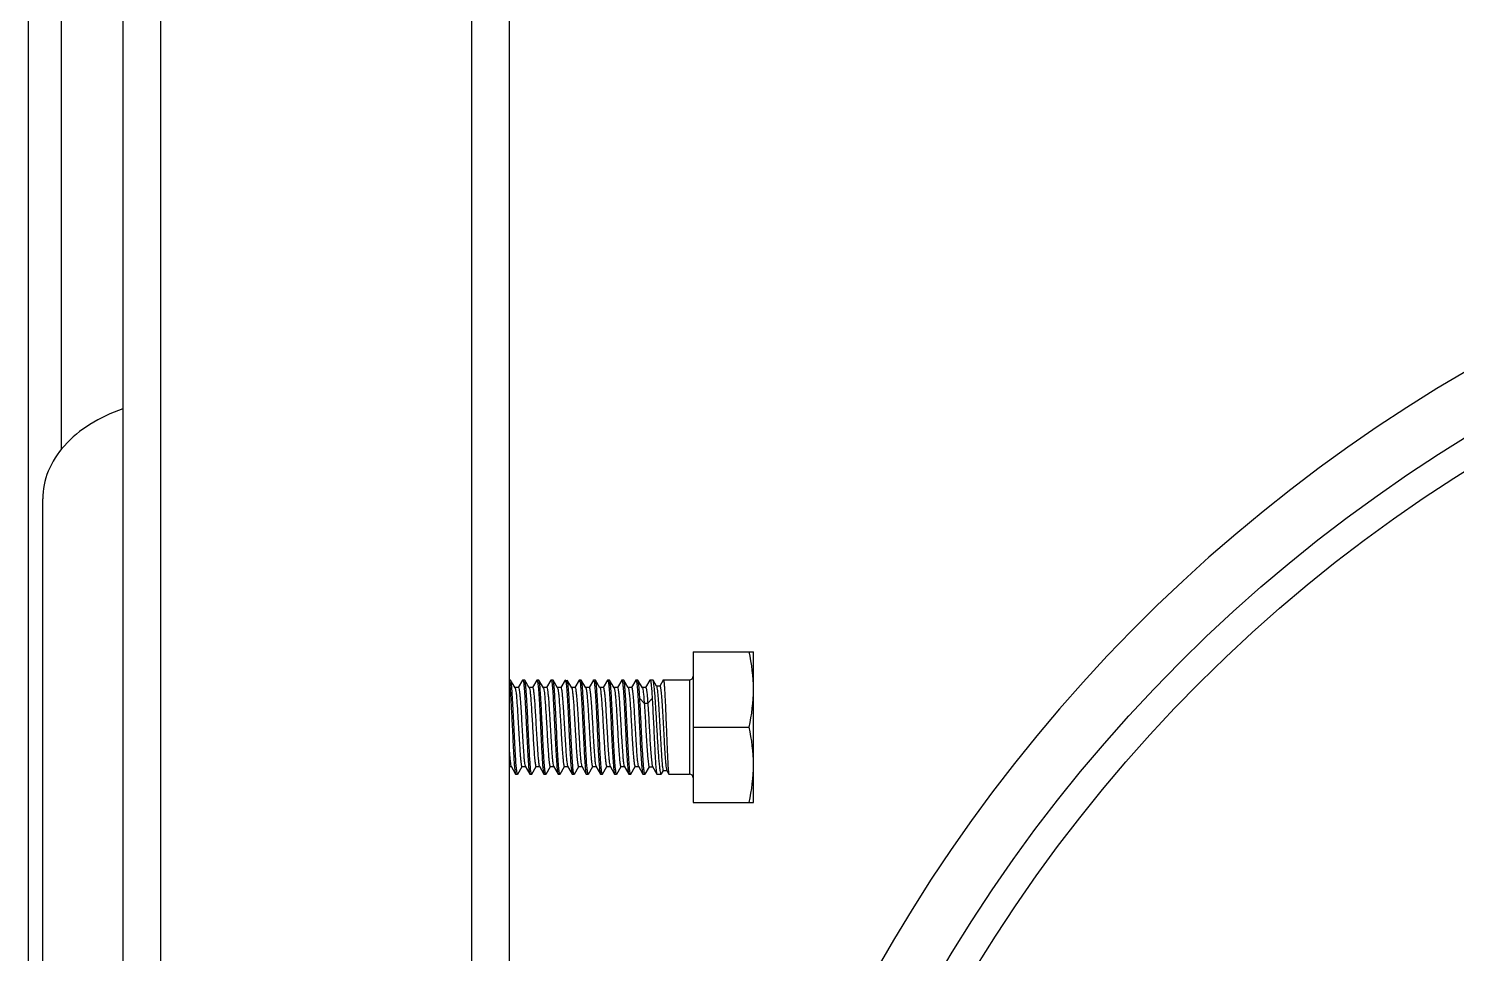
# Model space of a CAD drawing. Extents: x 1031190 to 1725648, y 733081 to 1571294.
# Drawn here: x 1132895 to 1134243, y 1235768 to 1236641 of the extents above; entities that cross this region are included whole.
import ezdxf

# ---------------------------------------------------------------- set-up
doc = ezdxf.new("R2010")
doc.units = 0
doc.header["$LTSCALE"] = 1000
doc.header["$MEASUREMENT"] = 0

msp = doc.modelspace()

# ---------------------------------------------------------------- linework, layer by layer
at = {"linetype": 'Continuous'}
for p, q in [((1132895.5, 1235660.5), (1132895.5, 1238674.2)), ((1132926.6, 1236243.7), (1132926.6, 1238542.7)), ((1132984.4, 1238358.6), (1132984.4, 1235399)), ((1133020, 1238358.6), (1133020, 1235399)), ((1133313.6, 1238358.6), (1133313.6, 1235399)), ((1133349.2, 1238358.6), (1133349.2, 1235399)), ((1132908.8, 1235123.1), (1132908.8, 1236197.1)), ((1133522.7, 1236052.9), (1133522.7, 1235910.6)), ((1133522.7, 1236052.9), (1133579.7, 1236052.9)), ((1133579.7, 1235910.6), (1133579.7, 1236052.9)), ((1133349.2, 1236026.2), (1133350.3, 1236026.2)), ((1133350.5, 1236026.1), (1133350.3, 1236026.2)), ((1133354.7, 1236018.9), (1133350.5, 1236026.1)), ((1133361.8, 1236026.1), (1133357.7, 1236019)), ((1133361.8, 1236026.1), (1133362, 1236026.2)), ((1133362, 1236026.2), (1133363.7, 1236026.2)), ((1133363.9, 1236026.1), (1133363.7, 1236026.2)), ((1133368.1, 1236018.9), (1133363.9, 1236026.1)), ((1133375.2, 1236026.1), (1133371.1, 1236019)), ((1133375.2, 1236026.1), (1133375.4, 1236026.2)), ((1133375.4, 1236026.2), (1133377, 1236026.2)), ((1133377.2, 1236026.1), (1133377, 1236026.2)), ((1133381.4, 1236018.9), (1133377.2, 1236026.1)), ((1133388.5, 1236026.1), (1133384.4, 1236019)), ((1133388.5, 1236026.1), (1133388.7, 1236026.2)), ((1133388.7, 1236026.2), (1133390.4, 1236026.2)), ((1133390.6, 1236026.1), (1133390.4, 1236026.2)), ((1133394.7, 1236018.9), (1133390.6, 1236026.1)), ((1133401.9, 1236026.1), (1133397.8, 1236019)), ((1133408.1, 1236018.9), (1133403.9, 1236026.1)), ((1133415.2, 1236026.1), (1133411.1, 1236019)), ((1133415.2, 1236026.1), (1133415.4, 1236026.2)), ((1133415.4, 1236026.2), (1133417.1, 1236026.2)), ((1133421.4, 1236018.9), (1133417.2, 1236026.1)), ((1133428.6, 1236026.1), (1133424.5, 1236019)), ((1133428.6, 1236026.1), (1133428.7, 1236026.2)), ((1133428.7, 1236026.2), (1133430.4, 1236026.2)), ((1133430.6, 1236026.1), (1133430.4, 1236026.2)), ((1133434.8, 1236018.9), (1133430.6, 1236026.1)), ((1133441.9, 1236026.1), (1133437.8, 1236019)), ((1133441.9, 1236026.1), (1133442.1, 1236026.2)), ((1133442.1, 1236026.2), (1133443.8, 1236026.2)), ((1133443.9, 1236026.1), (1133443.8, 1236026.2)), ((1133448.1, 1236018.9), (1133443.9, 1236026.1)), ((1133455.3, 1236026.1), (1133451.2, 1236019)), ((1133455.3, 1236026.1), (1133455.4, 1236026.2)), ((1133455.4, 1236026.2), (1133457.1, 1236026.2)), ((1133457.3, 1236026.1), (1133457.1, 1236026.2)), ((1133461.5, 1236018.9), (1133457.3, 1236026.1)), ((1133468.6, 1236026.1), (1133464.5, 1236019)), ((1133468.6, 1236026.1), (1133468.8, 1236026.2)), ((1133468.8, 1236026.2), (1133470.5, 1236026.2)), ((1133474.8, 1236018.9), (1133470.6, 1236026.1)), ((1133482, 1236026.1), (1133477.8, 1236019)), ((1133482, 1236026.1), (1133482.1, 1236026.2)), ((1133482.1, 1236026.2), (1133484.7, 1236026.2)), ((1133484.9, 1236026), (1133484.7, 1236026.2)), ((1133488.2, 1236020.4), (1133484.9, 1236026)), ((1133494.5, 1236026.1), (1133491.2, 1236020.5)), ((1133494.5, 1236026.1), (1133494.6, 1236026.2)), ((1133494.6, 1236026.2), (1133519.2, 1236026.2)), ((1133519.2, 1236026.2), (1133519.2, 1235937.3)), ((1133357.8, 1236019), (1133354.6, 1236019)), ((1133354.7, 1236018.9), (1133354.8, 1236018.6)), ((1133371.2, 1236019), (1133367.9, 1236019)), ((1133384.5, 1236019), (1133381.3, 1236019)), ((1133381.4, 1236018.9), (1133381.5, 1236018.6)), ((1133397.9, 1236019), (1133394.6, 1236019)), ((1133394.7, 1236018.9), (1133394.8, 1236018.6)), ((1133411.2, 1236019), (1133408, 1236019)), ((1133408.1, 1236018.9), (1133408.2, 1236018.7)), ((1133424.6, 1236019), (1133421.3, 1236019)), ((1133437.9, 1236019), (1133434.7, 1236019)), ((1133434.8, 1236018.9), (1133434.9, 1236018.7)), ((1133451.3, 1236019), (1133448, 1236019)), ((1133448.1, 1236018.9), (1133448.2, 1236018.7)), ((1133464.6, 1236019), (1133461.4, 1236019)), ((1133461.5, 1236018.9), (1133461.6, 1236018.7)), ((1133472.4, 1236008.7), (1133476.6, 1236004.3)), ((1133478, 1236019), (1133474.7, 1236019)), ((1133479.9, 1236004.3), (1133484.1, 1236008.7)), ((1133491.3, 1236020.5), (1133488.1, 1236020.5)), ((1133476.6, 1236004.3), (1133479.9, 1236004.3)), ((1133420.4, 1235981.8), (1133420.3, 1235984.2)), ((1133432, 1235984.2), (1133432.1, 1235981.8)), ((1133522.7, 1235981.8), (1133575.7, 1235981.8)), ((1133349.2, 1235944.5), (1133351.1, 1235944.5)), ((1133351, 1235944.7), (1133355.2, 1235937.4)), ((1133357.2, 1235937.4), (1133361.3, 1235944.5)), ((1133361.2, 1235944.5), (1133364.4, 1235944.5)), ((1133364.3, 1235944.7), (1133368.5, 1235937.4)), ((1133370.5, 1235937.4), (1133374.6, 1235944.5)), ((1133374.5, 1235944.5), (1133377.8, 1235944.5)), ((1133377.6, 1235944.7), (1133381.9, 1235937.4)), ((1133383.9, 1235937.4), (1133388, 1235944.5)), ((1133387.9, 1235944.5), (1133391.1, 1235944.5)), ((1133391, 1235944.7), (1133395.2, 1235937.4)), ((1133397.2, 1235937.4), (1133401.3, 1235944.5)), ((1133401.2, 1235944.5), (1133404.4, 1235944.5)), ((1133404.3, 1235944.7), (1133408.5, 1235937.4)), ((1133410.6, 1235937.4), (1133414.7, 1235944.5)), ((1133414.6, 1235944.5), (1133417.8, 1235944.5)), ((1133417.7, 1235944.7), (1133421.9, 1235937.4)), ((1133423.9, 1235937.4), (1133428, 1235944.5)), ((1133427.9, 1235944.5), (1133431.1, 1235944.5)), ((1133431, 1235944.7), (1133435.2, 1235937.4)), ((1133437.3, 1235937.4), (1133441.4, 1235944.5)), ((1133441.2, 1235944.5), (1133444.5, 1235944.5)), ((1133444.4, 1235944.7), (1133448.6, 1235937.4)), ((1133450.6, 1235937.4), (1133454.7, 1235944.5)), ((1133454.6, 1235944.5), (1133457.8, 1235944.5)), ((1133457.7, 1235944.7), (1133461.9, 1235937.4)), ((1133464, 1235937.4), (1133468, 1235944.5)), ((1133467.9, 1235944.5), (1133471.2, 1235944.5)), ((1133471.1, 1235944.7), (1133475.3, 1235937.4)), ((1133477.5, 1235937.4), (1133481.4, 1235944.2)), ((1133481.3, 1235944.2), (1133484.5, 1235944.2)), ((1133484.4, 1235944.4), (1133488.5, 1235937.4)), ((1133355.2, 1235937.4), (1133355.3, 1235937.3)), ((1133355.3, 1235937.3), (1133357, 1235937.3)), ((1133357.2, 1235937.4), (1133357, 1235937.3)), ((1133368.5, 1235937.4), (1133368.7, 1235937.3)), ((1133368.7, 1235937.3), (1133370.4, 1235937.3)), ((1133370.5, 1235937.4), (1133370.4, 1235937.3)), ((1133381.9, 1235937.4), (1133382, 1235937.3)), ((1133382, 1235937.3), (1133383.7, 1235937.3)), ((1133383.9, 1235937.4), (1133383.7, 1235937.3)), ((1133395.2, 1235937.4), (1133395.4, 1235937.3)), ((1133395.4, 1235937.3), (1133397, 1235937.3)), ((1133397.2, 1235937.4), (1133397, 1235937.3)), ((1133408.5, 1235937.4), (1133408.7, 1235937.3)), ((1133408.7, 1235937.3), (1133410.4, 1235937.3)), ((1133410.6, 1235937.4), (1133410.4, 1235937.3)), ((1133421.9, 1235937.4), (1133422.1, 1235937.3)), ((1133422.1, 1235937.3), (1133423.7, 1235937.3)), ((1133423.9, 1235937.4), (1133423.7, 1235937.3)), ((1133435.2, 1235937.4), (1133435.4, 1235937.3)), ((1133435.4, 1235937.3), (1133437.1, 1235937.3)), ((1133437.3, 1235937.4), (1133437.1, 1235937.3)), ((1133448.6, 1235937.4), (1133448.8, 1235937.3)), ((1133448.8, 1235937.3), (1133450.4, 1235937.3)), ((1133450.6, 1235937.4), (1133450.4, 1235937.3)), ((1133461.9, 1235937.4), (1133462.1, 1235937.3)), ((1133462.1, 1235937.3), (1133463.8, 1235937.3)), ((1133464, 1235937.4), (1133463.8, 1235937.3)), ((1133475.3, 1235937.4), (1133475.5, 1235937.3)), ((1133475.5, 1235937.3), (1133477.3, 1235937.3)), ((1133477.5, 1235937.4), (1133477.3, 1235937.3)), ((1133488.5, 1235937.4), (1133488.7, 1235937.3)), ((1133488.7, 1235937.3), (1133492.7, 1235937.3)), ((1133493, 1235937.5), (1133492.7, 1235937.3)), ((1133493, 1235937.5), (1133494.8, 1235940.6)), ((1133494.7, 1235940.6), (1133497.9, 1235940.6)), ((1133497.8, 1235940.8), (1133499.8, 1235937.4)), ((1133499.8, 1235937.4), (1133499.9, 1235937.3)), ((1133499.9, 1235937.3), (1133519.2, 1235937.3)), ((1133522.7, 1235910.6), (1133579.7, 1235910.6))]:
    msp.add_line(p, q, dxfattribs=at)
for radius in [1451.6, 1424.9]:
    msp.add_circle((1135008.6, 1235016.4), radius, dxfattribs=at)
for centre, radius, start, end in [((1135008.6, 1235016.4), 1505, 6.8242, 173.1758), ((1133519.2, 1236029.8), 3.56, 270, 0), ((1133519.2, 1235933.7), 3.56, 0, 90)]:
    msp.add_arc(centre, radius, start, end, dxfattribs=at)
for points, knots in [([(1132984.3, 1236282.1), (1132973.5, 1236278.4), (1132953.4, 1236269.2), (1132928.8, 1236249.1), (1132912.6, 1236224.5), (1132908.8, 1236206), (1132908.8, 1236197.1)], [0, 0, 0, 0, 0.283922, 0.54373, 0.779554, 1, 1, 1, 1]), ([(1133349.2, 1236024.7), (1133349.6, 1236022.7), (1133350, 1236017.4), (1133350.7, 1236007.9), (1133351.3, 1235995.5), (1133351.8, 1235986.5), (1133352, 1235981.8)], [0, 0, 0, 0, 0.140058, 0.370691, 0.667791, 1, 1, 1, 1]), ([(1133353.7, 1235981.8), (1133353.4, 1235987.1), (1133353, 1235995), (1133352.5, 1236005), (1133352.1, 1236011.5), (1133351.7, 1236017), (1133351.4, 1236021.3), (1133351, 1236024.1), (1133350.8, 1236025.7), (1133350.5, 1236026.1)], [0, 0, 0, 0, 0.363957, 0.530228, 0.678248, 0.80294, 0.900058, 0.966367, 1, 1, 1, 1]), ([(1133362, 1236026.2), (1133362.1, 1236026.2), (1133362.3, 1236025.9), (1133362.5, 1236025.3), (1133362.7, 1236024.2), (1133363, 1236022), (1133363.3, 1236018.3), (1133363.7, 1236012.8), (1133364.1, 1236006.2), (1133364.5, 1235998.6), (1133364.9, 1235990.3), (1133365.2, 1235984.6), (1133365.3, 1235981.8)], [0, 0, 0, 0, 0.006677, 0.021736, 0.045902, 0.079117, 0.171507, 0.295565, 0.446598, 0.618848, 0.805696, 1, 1, 1, 1]), ([(1133367, 1235981.8), (1133366.8, 1235987.1), (1133366.4, 1235995), (1133365.9, 1236005), (1133365.5, 1236011.5), (1133365.1, 1236017), (1133364.7, 1236021.3), (1133364.3, 1236024.1), (1133364.1, 1236025.7), (1133363.9, 1236026.1)], [0, 0, 0, 0, 0.363958, 0.530225, 0.678245, 0.80294, 0.90006, 0.966367, 1, 1, 1, 1]), ([(1133375.4, 1236026.2), (1133375.5, 1236026.2), (1133375.7, 1236025.9), (1133375.8, 1236025.3), (1133376, 1236024.2), (1133376.3, 1236022), (1133376.7, 1236018.3), (1133377.1, 1236012.8), (1133377.5, 1236006.2), (1133377.9, 1235998.6), (1133378.3, 1235990.3), (1133378.6, 1235984.6), (1133378.7, 1235981.8)], [0, 0, 0, 0, 0.006686, 0.021758, 0.045933, 0.079154, 0.171555, 0.295617, 0.446646, 0.618881, 0.805711, 1, 1, 1, 1]), ([(1133380.4, 1235981.8), (1133380.1, 1235987.1), (1133379.7, 1235995), (1133379.2, 1236005), (1133378.8, 1236011.5), (1133378.4, 1236017), (1133378.1, 1236021.3), (1133377.7, 1236024.1), (1133377.5, 1236025.7), (1133377.2, 1236026.1)], [0, 0, 0, 0, 0.363963, 0.530225, 0.678242, 0.802937, 0.90006, 0.966368, 1, 1, 1, 1]), ([(1133388.7, 1236026.2), (1133388.8, 1236026.2), (1133389, 1236025.9), (1133389.2, 1236025.3), (1133389.4, 1236024.2), (1133389.7, 1236022), (1133390, 1236018.3), (1133390.4, 1236012.8), (1133390.8, 1236006.2), (1133391.2, 1235998.6), (1133391.6, 1235990.3), (1133391.9, 1235984.6), (1133392, 1235981.8)], [0, 0, 0, 0, 0.006697, 0.021779, 0.045964, 0.079195, 0.171609, 0.295674, 0.446694, 0.618911, 0.805729, 1, 1, 1, 1]), ([(1133393.7, 1235981.8), (1133393.5, 1235987.1), (1133393.1, 1235995), (1133392.5, 1236005), (1133392.2, 1236011.5), (1133391.8, 1236017), (1133391.4, 1236021.3), (1133391, 1236024.1), (1133390.8, 1236025.7), (1133390.6, 1236026.1)], [0, 0, 0, 0, 0.363962, 0.530226, 0.678239, 0.802933, 0.900057, 0.966368, 1, 1, 1, 1]), ([(1133402.1, 1236026.2), (1133402.2, 1236026.2), (1133402.3, 1236025.9), (1133402.5, 1236025.3), (1133402.7, 1236024.2), (1133403, 1236022), (1133403.4, 1236018.3), (1133403.8, 1236012.8), (1133404.2, 1236006.2), (1133404.6, 1235998.6), (1133405, 1235990.3), (1133405.2, 1235984.6), (1133405.4, 1235981.8)], [0, 0, 0, 0, 0.006676, 0.021733, 0.045899, 0.079113, 0.171508, 0.295569, 0.446596, 0.61884, 0.805693, 1, 1, 1, 1]), ([(1133407.1, 1235981.8), (1133406.8, 1235987.1), (1133406.4, 1235995), (1133405.9, 1236005), (1133405.5, 1236011.5), (1133405.1, 1236017), (1133404.8, 1236021.3), (1133404.4, 1236024.1), (1133404.1, 1236025.7), (1133403.9, 1236026.1)], [0, 0, 0, 0, 0.363961, 0.530225, 0.678245, 0.802939, 0.90006, 0.966367, 1, 1, 1, 1]), ([(1133415.4, 1236026.2), (1133415.5, 1236026.2), (1133415.7, 1236025.9), (1133415.8, 1236025.3), (1133416.1, 1236024.2), (1133416.4, 1236022), (1133416.7, 1236018.3), (1133417.1, 1236012.8), (1133417.5, 1236006.2), (1133417.9, 1235998.6), (1133418.3, 1235990.3), (1133418.6, 1235984.6), (1133418.7, 1235981.8)], [0, 0, 0, 0, 0.006689, 0.021763, 0.04594, 0.079164, 0.171568, 0.295631, 0.446657, 0.618886, 0.805714, 1, 1, 1, 1]), ([(1133417.2, 1236026.1), (1133417.2, 1236026.1), (1133417.2, 1236026.2), (1133417.1, 1236026.2), (1133417.1, 1236026.2)], [0, 0, 0, 0, 0.600612, 1, 1, 1, 1]), ([(1133420.3, 1235984.2), (1133420, 1235989.3), (1133419.7, 1235996.8), (1133419.2, 1236006.3), (1133418.8, 1236012.4), (1133418.4, 1236017.6), (1133418.1, 1236021.6), (1133417.7, 1236024.3), (1133417.5, 1236025.7), (1133417.2, 1236026.1)], [0, 0, 0, 0, 0.367266, 0.533405, 0.680662, 0.804347, 0.900563, 0.966339, 1, 1, 1, 1]), ([(1133428.7, 1236026.2), (1133428.8, 1236026.2), (1133429, 1236025.9), (1133429.2, 1236025.3), (1133429.4, 1236024.3), (1133429.7, 1236022.3), (1133430, 1236018.8), (1133430.4, 1236013.7), (1133430.8, 1236007.4), (1133431.2, 1236000.2), (1133431.6, 1235992.4), (1133431.8, 1235987), (1133432, 1235984.2)], [0, 0, 0, 0, 0.006689, 0.021571, 0.045424, 0.078208, 0.169526, 0.292465, 0.442701, 0.6149, 0.802905, 1, 1, 1, 1]), ([(1133433.8, 1235981.8), (1133433.5, 1235987.1), (1133433.1, 1235995), (1133432.6, 1236005), (1133432.2, 1236011.5), (1133431.8, 1236017), (1133431.5, 1236021.3), (1133431.1, 1236024.1), (1133430.8, 1236025.7), (1133430.6, 1236026.1)], [0, 0, 0, 0, 0.363957, 0.530226, 0.678247, 0.80294, 0.900059, 0.966367, 1, 1, 1, 1]), ([(1133442.1, 1236026.2), (1133442.2, 1236026.2), (1133442.4, 1236025.9), (1133442.5, 1236025.3), (1133442.8, 1236024.2), (1133443, 1236022), (1133443.4, 1236018.3), (1133443.8, 1236012.8), (1133444.2, 1236006.2), (1133444.6, 1235998.6), (1133445, 1235990.3), (1133445.3, 1235984.6), (1133445.4, 1235981.8)], [0, 0, 0, 0, 0.00668, 0.021743, 0.045911, 0.079128, 0.171521, 0.29558, 0.446613, 0.618858, 0.805701, 1, 1, 1, 1]), ([(1133447.1, 1235981.8), (1133446.8, 1235987.1), (1133446.5, 1235995), (1133445.9, 1236005), (1133445.6, 1236011.5), (1133445.2, 1236017), (1133444.8, 1236021.3), (1133444.4, 1236024.1), (1133444.2, 1236025.7), (1133443.9, 1236026.1)], [0, 0, 0, 0, 0.363959, 0.530225, 0.678245, 0.80294, 0.900061, 0.966367, 1, 1, 1, 1]), ([(1133455.4, 1236026.2), (1133455.5, 1236026.2), (1133455.7, 1236025.9), (1133455.9, 1236025.3), (1133456.1, 1236024.2), (1133456.4, 1236022), (1133456.7, 1236018.3), (1133457.1, 1236012.8), (1133457.5, 1236006.2), (1133458, 1235998.6), (1133458.4, 1235990.3), (1133458.6, 1235984.6), (1133458.8, 1235981.8)], [0, 0, 0, 0, 0.006689, 0.021764, 0.045941, 0.079165, 0.171569, 0.295632, 0.446659, 0.618889, 0.805716, 1, 1, 1, 1]), ([(1133460.4, 1235981.8), (1133460.2, 1235987.1), (1133459.8, 1235995), (1133459.3, 1236005), (1133458.9, 1236011.5), (1133458.5, 1236017), (1133458.2, 1236021.3), (1133457.8, 1236024.1), (1133457.5, 1236025.7), (1133457.3, 1236026.1)], [0, 0, 0, 0, 0.363963, 0.530225, 0.678242, 0.802937, 0.90006, 0.966368, 1, 1, 1, 1]), ([(1133468.8, 1236026.2), (1133468.9, 1236026.2), (1133469.1, 1236025.9), (1133469.2, 1236025.3), (1133469.4, 1236024.2), (1133469.7, 1236022), (1133470.1, 1236018.3), (1133470.5, 1236012.8), (1133470.9, 1236006.2), (1133471.3, 1235998.6), (1133471.7, 1235990.3), (1133472, 1235984.6), (1133472.1, 1235981.8)], [0, 0, 0, 0, 0.006697, 0.021779, 0.045964, 0.079194, 0.171609, 0.295674, 0.446694, 0.618911, 0.805729, 1, 1, 1, 1]), ([(1133470.6, 1236026.1), (1133470.6, 1236026.1), (1133470.6, 1236026.2), (1133470.5, 1236026.2), (1133470.5, 1236026.2)], [0, 0, 0, 0, 0.600476, 1, 1, 1, 1]), ([(1133472.4, 1236008.7), (1133472.3, 1236010.9), (1133472, 1236015), (1133471.6, 1236020.2), (1133471.2, 1236023.5), (1133470.9, 1236025.3), (1133470.7, 1236025.9), (1133470.6, 1236026.1)], [0, 0, 0, 0, 0.387446, 0.690986, 0.897716, 0.962073, 1, 1, 1, 1]), ([(1133482.1, 1236026.2), (1133482.3, 1236026.2), (1133482.5, 1236025.7), (1133482.7, 1236024.9), (1133482.9, 1236023.4), (1133483.1, 1236021.4), (1133483.4, 1236018.9), (1133483.7, 1236014.6), (1133483.9, 1236011.1), (1133484.1, 1236008.7)], [0, 0, 0, 0, 0.021546, 0.072917, 0.155846, 0.269667, 0.412995, 0.584026, 1, 1, 1, 1]), ([(1133488.6, 1235981.8), (1133488.3, 1235987.1), (1133487.8, 1235994.9), (1133487.2, 1236004.9), (1133486.8, 1236011.3), (1133486.3, 1236016.8), (1133485.9, 1236021.1), (1133485.4, 1236024), (1133485.2, 1236025.6), (1133484.9, 1236026)], [0, 0, 0, 0, 0.361155, 0.526427, 0.673911, 0.798642, 0.896457, 0.964179, 1, 1, 1, 1]), ([(1133494.6, 1236026.2), (1133494.7, 1236026.2), (1133494.9, 1236025.9), (1133495, 1236025.3), (1133495.2, 1236024.2), (1133495.4, 1236022), (1133495.7, 1236018.3), (1133496, 1236012.8), (1133496.4, 1236006.2), (1133496.7, 1235998.6), (1133497, 1235990.3), (1133497.2, 1235984.6), (1133497.4, 1235981.8)], [0, 0, 0, 0, 0.006203, 0.021073, 0.045141, 0.078305, 0.170688, 0.294821, 0.44599, 0.618417, 0.805472, 1, 1, 1, 1]), ([(1133354.8, 1236018.6), (1133355, 1236018.1), (1133355.3, 1236016.5), (1133355.7, 1236013.7), (1133356.1, 1236009.7), (1133356.6, 1236002.6), (1133357.2, 1235992.2), (1133357.9, 1235981.2), (1133358.4, 1235972.2), (1133358.8, 1235965.8), (1133359.2, 1235959.9), (1133359.5, 1235954.7), (1133359.9, 1235950.5), (1133360.3, 1235947.5), (1133360.6, 1235945.6), (1133360.9, 1235944.7), (1133361.1, 1235944.5), (1133361.2, 1235944.5)], [0, 0, 0, 0, 0.023208, 0.06259, 0.116944, 0.184435, 0.349152, 0.534126, 0.626268, 0.713899, 0.79398, 0.86374, 0.920773, 0.963144, 0.989509, 0.996558, 1, 1, 1, 1]), ([(1133357.8, 1236019), (1133357.9, 1236019), (1133358.1, 1236018.8), (1133358.4, 1236017.9), (1133358.7, 1236015.9), (1133359.1, 1236012.8), (1133359.5, 1236008.4), (1133359.9, 1236003.2), (1133360.3, 1235997.1), (1133360.7, 1235990.5), (1133361.2, 1235981.3), (1133361.7, 1235972.1), (1133362.3, 1235963.4), (1133362.7, 1235957.7), (1133363, 1235952.9), (1133363.4, 1235949), (1133363.8, 1235946.4), (1133364.1, 1235945.1), (1133364.3, 1235944.7)], [0, 0, 0, 0, 0.003516, 0.010771, 0.037949, 0.081609, 0.140308, 0.211978, 0.294061, 0.383613, 0.477416, 0.664254, 0.750571, 0.827952, 0.893624, 0.945254, 0.981055, 1, 1, 1, 1]), ([(1133368.1, 1236018.9), (1133368.2, 1236018.6), (1133368.4, 1236017.9), (1133368.8, 1236015.8), (1133369.2, 1236011.8), (1133369.7, 1236005.8), (1133370.2, 1235998.1), (1133370.7, 1235989.5), (1133371.4, 1235977.5), (1133371.9, 1235968.5), (1133372.3, 1235962.5)], [0, 0, 0, 0, 0.014139, 0.038106, 0.114569, 0.22512, 0.362916, 0.519336, 0.684562, 1, 1, 1, 1]), ([(1133371.2, 1236019), (1133371.3, 1236019), (1133371.6, 1236018.5), (1133371.8, 1236017.6), (1133372.1, 1236015.9), (1133372.3, 1236013.8), (1133372.6, 1236011), (1133373, 1236006.4), (1133373.5, 1235999.7), (1133374, 1235990.8), (1133374.5, 1235981.3), (1133375.1, 1235971.8), (1133375.5, 1235965.5), (1133375.7, 1235962.5)], [0, 0, 0, 0, 0.007549, 0.025288, 0.053782, 0.092698, 0.14142, 0.199125, 0.337396, 0.498012, 0.669894, 0.841157, 1, 1, 1, 1]), ([(1133381.5, 1236018.6), (1133381.7, 1236018.1), (1133382, 1236016.6), (1133382.4, 1236013.7), (1133382.7, 1236009.7), (1133383.3, 1236002.6), (1133383.9, 1235992.3), (1133384.6, 1235981.3), (1133385.1, 1235972.3), (1133385.5, 1235965.8), (1133385.9, 1235959.9), (1133386.2, 1235954.8), (1133386.6, 1235950.6), (1133387, 1235947.5), (1133387.3, 1235945.6), (1133387.6, 1235944.7), (1133387.8, 1235944.5), (1133387.9, 1235944.5)], [0, 0, 0, 0, 0.022931, 0.062083, 0.116262, 0.183637, 0.34829, 0.533386, 0.625634, 0.713389, 0.793599, 0.863481, 0.920621, 0.963074, 0.989491, 0.996553, 1, 1, 1, 1]), ([(1133384.5, 1236019), (1133384.6, 1236019), (1133384.8, 1236018.8), (1133385.1, 1236017.9), (1133385.4, 1236015.9), (1133385.8, 1236012.8), (1133386.2, 1236008.4), (1133386.6, 1236003.2), (1133387, 1235997.1), (1133387.4, 1235990.5), (1133387.9, 1235981.3), (1133388.4, 1235972.1), (1133389, 1235963.4), (1133389.3, 1235957.7), (1133389.7, 1235952.9), (1133390.1, 1235949), (1133390.5, 1235946.4), (1133390.8, 1235945.1), (1133391, 1235944.7)], [0, 0, 0, 0, 0.003516, 0.010771, 0.037949, 0.081609, 0.140308, 0.211978, 0.294061, 0.383613, 0.477416, 0.664254, 0.750571, 0.827952, 0.893624, 0.945254, 0.981055, 1, 1, 1, 1]), ([(1133394.8, 1236018.6), (1133395.1, 1236018.1), (1133395.3, 1236016.6), (1133395.7, 1236013.7), (1133396.1, 1236009.8), (1133396.6, 1236002.7), (1133397.3, 1235992.3), (1133397.9, 1235981.3), (1133398.4, 1235972.3), (1133398.8, 1235965.8), (1133399.2, 1235959.9), (1133399.6, 1235954.8), (1133400, 1235950.6), (1133400.3, 1235947.5), (1133400.7, 1235945.6), (1133400.9, 1235944.7), (1133401.1, 1235944.5), (1133401.2, 1235944.5)], [0, 0, 0, 0, 0.022792, 0.061828, 0.11592, 0.183237, 0.347858, 0.533014, 0.625317, 0.713133, 0.793408, 0.863351, 0.920544, 0.963039, 0.989482, 0.996551, 1, 1, 1, 1]), ([(1133397.9, 1236019), (1133398, 1236019), (1133398.2, 1236018.8), (1133398.4, 1236017.9), (1133398.8, 1236015.9), (1133399.1, 1236012.8), (1133399.5, 1236008.4), (1133399.9, 1236003.2), (1133400.3, 1235997.1), (1133400.7, 1235990.5), (1133401.2, 1235981.3), (1133401.8, 1235972.1), (1133402.3, 1235963.4), (1133402.7, 1235957.7), (1133403.1, 1235952.9), (1133403.4, 1235949), (1133403.9, 1235946.4), (1133404.1, 1235945.1), (1133404.3, 1235944.7)], [0, 0, 0, 0, 0.003516, 0.010771, 0.037949, 0.081609, 0.140308, 0.211978, 0.294061, 0.383613, 0.477416, 0.664254, 0.750571, 0.827952, 0.893624, 0.945254, 0.981055, 1, 1, 1, 1]), ([(1133408.2, 1236018.7), (1133408.4, 1236018.1), (1133408.7, 1236016.6), (1133409.1, 1236013.8), (1133409.4, 1236009.8), (1133410, 1236002.7), (1133410.6, 1235992.4), (1133411.2, 1235981.4), (1133411.8, 1235972.3), (1133412.2, 1235965.8), (1133412.5, 1235959.9), (1133412.9, 1235954.8), (1133413.3, 1235950.6), (1133413.7, 1235947.5), (1133414, 1235945.6), (1133414.3, 1235944.7), (1133414.5, 1235944.5), (1133414.6, 1235944.5)], [0, 0, 0, 0, 0.022654, 0.061574, 0.115578, 0.182837, 0.347426, 0.532643, 0.624999, 0.712877, 0.793216, 0.863221, 0.920468, 0.963004, 0.989473, 0.996549, 1, 1, 1, 1]), ([(1133411.2, 1236019), (1133411.3, 1236019), (1133411.5, 1236018.8), (1133411.8, 1236017.9), (1133412.1, 1236015.9), (1133412.5, 1236012.8), (1133412.9, 1236008.4), (1133413.3, 1236003.2), (1133413.7, 1235997.1), (1133414.1, 1235990.5), (1133414.6, 1235981.3), (1133415.1, 1235972.1), (1133415.6, 1235963.4), (1133416, 1235957.7), (1133416.4, 1235952.9), (1133416.8, 1235949), (1133417.2, 1235946.4), (1133417.4, 1235945.1), (1133417.7, 1235944.7)], [0, 0, 0, 0, 0.003516, 0.010772, 0.037949, 0.081609, 0.140308, 0.211978, 0.294061, 0.383612, 0.477416, 0.664254, 0.750571, 0.827952, 0.893624, 0.945254, 0.981055, 1, 1, 1, 1]), ([(1133421.4, 1236018.9), (1133421.7, 1236018.5), (1133421.9, 1236017.3), (1133422.3, 1236014.9), (1133422.6, 1236011.6), (1133423, 1236007.3), (1133423.3, 1236002.2), (1133423.9, 1235994.2), (1133424.2, 1235988), (1133424.5, 1235983.8)], [0, 0, 0, 0, 0.036414, 0.10397, 0.201071, 0.324823, 0.471425, 0.636308, 1, 1, 1, 1]), ([(1133424.6, 1236019), (1133424.7, 1236019), (1133424.8, 1236018.8), (1133425.1, 1236017.9), (1133425.5, 1236016), (1133425.8, 1236012.8), (1133426.2, 1236008.5), (1133426.6, 1236003.3), (1133427.2, 1235994.9), (1133427.5, 1235988.3), (1133427.8, 1235983.8)], [0, 0, 0, 0, 0.007368, 0.022553, 0.07941, 0.170757, 0.293599, 0.443643, 0.615565, 1, 1, 1, 1]), ([(1133434.9, 1236018.7), (1133435.1, 1236018.2), (1133435.4, 1236016.6), (1133435.7, 1236013.8), (1133436.1, 1236009.9), (1133436.7, 1236002.8), (1133437.3, 1235992.4), (1133437.9, 1235981.4), (1133438.5, 1235972.4), (1133438.8, 1235965.9), (1133439.2, 1235960), (1133439.6, 1235954.8), (1133440, 1235950.6), (1133440.4, 1235947.5), (1133440.7, 1235945.6), (1133441, 1235944.7), (1133441.2, 1235944.5), (1133441.2, 1235944.5)], [0, 0, 0, 0, 0.022376, 0.061065, 0.114893, 0.182035, 0.346559, 0.531898, 0.624361, 0.712364, 0.792832, 0.86296, 0.920314, 0.962934, 0.989455, 0.996544, 1, 1, 1, 1]), ([(1133437.9, 1236019), (1133438, 1236019), (1133438.2, 1236018.8), (1133438.5, 1236017.9), (1133438.8, 1236015.9), (1133439.2, 1236012.8), (1133439.6, 1236008.4), (1133440, 1236003.2), (1133440.4, 1235997.1), (1133440.8, 1235990.5), (1133441.3, 1235981.3), (1133441.8, 1235972.1), (1133442.3, 1235963.4), (1133442.7, 1235957.7), (1133443.1, 1235952.9), (1133443.5, 1235949), (1133443.9, 1235946.4), (1133444.1, 1235945.1), (1133444.4, 1235944.7)], [0, 0, 0, 0, 0.003515, 0.010772, 0.037949, 0.081609, 0.140308, 0.211978, 0.294061, 0.383612, 0.477416, 0.664253, 0.750571, 0.827952, 0.893624, 0.945254, 0.981055, 1, 1, 1, 1]), ([(1133448.2, 1236018.7), (1133448.4, 1236018.2), (1133448.7, 1236016.7), (1133449.1, 1236013.8), (1133449.5, 1236009.9), (1133450, 1236002.8), (1133450.7, 1235992.5), (1133451.3, 1235981.5), (1133451.8, 1235972.4), (1133452.2, 1235965.9), (1133452.6, 1235960), (1133453, 1235954.8), (1133453.3, 1235950.6), (1133453.7, 1235947.5), (1133454.1, 1235945.6), (1133454.3, 1235944.7), (1133454.5, 1235944.5), (1133454.6, 1235944.5)], [0, 0, 0, 0, 0.022237, 0.060809, 0.11455, 0.181633, 0.346125, 0.531524, 0.624042, 0.712107, 0.792639, 0.862829, 0.920237, 0.962898, 0.989446, 0.996542, 1, 1, 1, 1]), ([(1133451.3, 1236019), (1133451.3, 1236019), (1133451.5, 1236018.8), (1133451.8, 1236017.9), (1133452.2, 1236015.9), (1133452.5, 1236012.8), (1133452.9, 1236008.4), (1133453.3, 1236003.2), (1133453.7, 1235997.1), (1133454.1, 1235990.5), (1133454.6, 1235981.3), (1133455.1, 1235972.1), (1133455.7, 1235963.4), (1133456.1, 1235957.7), (1133456.5, 1235952.9), (1133456.8, 1235949), (1133457.2, 1235946.4), (1133457.5, 1235945.1), (1133457.7, 1235944.7)], [0, 0, 0, 0, 0.003515, 0.010772, 0.037949, 0.081609, 0.140308, 0.211978, 0.294061, 0.383612, 0.477415, 0.664253, 0.750571, 0.827952, 0.893624, 0.945254, 0.981055, 1, 1, 1, 1]), ([(1133461.6, 1236018.7), (1133461.8, 1236018.2), (1133462, 1236016.7), (1133462.4, 1236013.9), (1133462.8, 1236009.9), (1133463.4, 1236002.9), (1133464, 1235992.5), (1133464.6, 1235981.5), (1133465.1, 1235972.4), (1133465.5, 1235965.9), (1133465.9, 1235960), (1133466.3, 1235954.8), (1133466.7, 1235950.6), (1133467.1, 1235947.5), (1133467.4, 1235945.6), (1133467.7, 1235944.7), (1133467.9, 1235944.5), (1133467.9, 1235944.5)], [0, 0, 0, 0, 0.022098, 0.060554, 0.114206, 0.18123, 0.34569, 0.53115, 0.623722, 0.711849, 0.792446, 0.862698, 0.92016, 0.962863, 0.989437, 0.99654, 1, 1, 1, 1]), ([(1133464.6, 1236019), (1133464.7, 1236019), (1133464.9, 1236018.8), (1133465.2, 1236017.9), (1133465.5, 1236015.9), (1133465.9, 1236012.8), (1133466.3, 1236008.4), (1133466.7, 1236003.2), (1133467, 1235997.1), (1133467.4, 1235990.5), (1133468, 1235981.3), (1133468.5, 1235972.1), (1133469, 1235963.4), (1133469.4, 1235957.7), (1133469.8, 1235952.9), (1133470.2, 1235949), (1133470.6, 1235946.4), (1133470.8, 1235945.1), (1133471.1, 1235944.7)], [0, 0, 0, 0, 0.003515, 0.010772, 0.037949, 0.081609, 0.140308, 0.211978, 0.294061, 0.383612, 0.477415, 0.664253, 0.750571, 0.827952, 0.893624, 0.945254, 0.981055, 1, 1, 1, 1]), ([(1133473.8, 1235981.8), (1133473.7, 1235984.2), (1133473.2, 1235993.1), (1133472.8, 1236002.1), (1133472.4, 1236008.7)], [0, 0, 0, 0, 0.2673, 1, 1, 1, 1]), ([(1133474.8, 1236018.9), (1133475.1, 1236018.4), (1133475.3, 1236016.8), (1133475.8, 1236013.9), (1133476.2, 1236009.5), (1133476.4, 1236006.2), (1133476.6, 1236004.3)], [0, 0, 0, 0, 0.108395, 0.316903, 0.618184, 1, 1, 1, 1]), ([(1133478, 1236019), (1133478.1, 1236019), (1133478.3, 1236018.6), (1133478.5, 1236017.9), (1133478.7, 1236016.7), (1133479.1, 1236014.2), (1133479.5, 1236010), (1133479.8, 1236006.4), (1133479.9, 1236004.3)], [0, 0, 0, 0, 0.023235, 0.075178, 0.15823, 0.271917, 0.585415, 1, 1, 1, 1]), ([(1133484.1, 1236008.7), (1133484.2, 1236006.7), (1133484.7, 1235997.7), (1133485.1, 1235988.7), (1133485.5, 1235981.8)], [0, 0, 0, 0, 0.22604, 1, 1, 1, 1]), ([(1133488.2, 1236020.4), (1133488.4, 1236019.9), (1133488.7, 1236018.4), (1133489.1, 1236015.6), (1133489.5, 1236011.5), (1133489.9, 1236006.2), (1133490.3, 1236000), (1133490.8, 1235990.6), (1133491.3, 1235980.8), (1133491.9, 1235970.9), (1133492.3, 1235963.8), (1133492.7, 1235957.4), (1133493.1, 1235951.8), (1133493.4, 1235947.2), (1133493.8, 1235943.9), (1133494.1, 1235941.8), (1133494.4, 1235940.9), (1133494.6, 1235940.6), (1133494.7, 1235940.6)], [0, 0, 0, 0, 0.018844, 0.055045, 0.107437, 0.174076, 0.252464, 0.339678, 0.527511, 0.621285, 0.710453, 0.791854, 0.862644, 0.920393, 0.963178, 0.989688, 0.996707, 1, 1, 1, 1]), ([(1133491.3, 1236020.5), (1133491.4, 1236020.5), (1133491.6, 1236020.2), (1133491.8, 1236019.7), (1133492, 1236018.7), (1133492.3, 1236016.8), (1133492.6, 1236013.6), (1133493, 1236008.9), (1133493.4, 1236003.1), (1133493.8, 1235996.5), (1133494.2, 1235989.4), (1133494.8, 1235979.5), (1133495.3, 1235969.7), (1133495.8, 1235960.4), (1133496.2, 1235954.4), (1133496.6, 1235949.3), (1133497, 1235945.3), (1133497.4, 1235942.6), (1133497.6, 1235941.2), (1133497.8, 1235940.8)], [0, 0, 0, 0, 0.003488, 0.010904, 0.022688, 0.038824, 0.083607, 0.143647, 0.216697, 0.300025, 0.390537, 0.484902, 0.671459, 0.756962, 0.833182, 0.897479, 0.947675, 0.982144, 1, 1, 1, 1]), ([(1133476.6, 1236004.3), (1133476.8, 1236001.3), (1133477.2, 1235994.9), (1133477.8, 1235985.1), (1133478.3, 1235975), (1133478.9, 1235965.4), (1133479.4, 1235958.1), (1133479.8, 1235953.1), (1133480.1, 1235950), (1133480.4, 1235947.7), (1133480.7, 1235945.8), (1133480.9, 1235944.9), (1133481.1, 1235944.2), (1133481.3, 1235944.2)], [0, 0, 0, 0, 0.15003, 0.317321, 0.489066, 0.652114, 0.794019, 0.853588, 0.904016, 0.944371, 0.97394, 0.992316, 1, 1, 1, 1]), ([(1133479.9, 1236004.3), (1133480.3, 1235998.3), (1133480.9, 1235988.9), (1133481.6, 1235976.3), (1133482.1, 1235967), (1133482.7, 1235958.7), (1133483.2, 1235952.8), (1133483.6, 1235948.9), (1133483.8, 1235946.9), (1133484.1, 1235945.4), (1133484.3, 1235944.7), (1133484.4, 1235944.4)], [0, 0, 0, 0, 0.303539, 0.468638, 0.62733, 0.768529, 0.882427, 0.926602, 0.961222, 0.985757, 1, 1, 1, 1]), ([(1133352, 1235981.8), (1133352.3, 1235976.4), (1133352.6, 1235968.5), (1133353.2, 1235958.5), (1133353.5, 1235952), (1133353.9, 1235946.5), (1133354.3, 1235942.2), (1133354.7, 1235939.4), (1133354.9, 1235937.8), (1133355.2, 1235937.4)], [0, 0, 0, 0, 0.364017, 0.530302, 0.678331, 0.803024, 0.900132, 0.966412, 1, 1, 1, 1]), ([(1133357, 1235937.3), (1133356.9, 1235937.3), (1133356.7, 1235937.6), (1133356.6, 1235938.2), (1133356.3, 1235939.3), (1133356.1, 1235941.5), (1133355.7, 1235945.2), (1133355.3, 1235950.7), (1133354.9, 1235957.4), (1133354.5, 1235964.9), (1133354.1, 1235973.2), (1133353.8, 1235978.9), (1133353.7, 1235981.8)], [0, 0, 0, 0, 0.006682, 0.021748, 0.045918, 0.079135, 0.171528, 0.295585, 0.446611, 0.618853, 0.805701, 1, 1, 1, 1]), ([(1133365.3, 1235981.8), (1133365.6, 1235976.4), (1133366, 1235968.5), (1133366.5, 1235958.5), (1133366.9, 1235952), (1133367.3, 1235946.5), (1133367.6, 1235942.2), (1133368, 1235939.4), (1133368.3, 1235937.8), (1133368.5, 1235937.4)], [0, 0, 0, 0, 0.364034, 0.530327, 0.678354, 0.803043, 0.900143, 0.966415, 1, 1, 1, 1]), ([(1133368.2, 1235958.8), (1133368.1, 1235960.6), (1133367.7, 1235968.3), (1133367.3, 1235975.9), (1133367, 1235981.8)], [0, 0, 0, 0, 0.233581, 1, 1, 1, 1]), ([(1133378.7, 1235981.8), (1133378.8, 1235979.8), (1133379.2, 1235972.1), (1133379.5, 1235964.5), (1133379.8, 1235958.8)], [0, 0, 0, 0, 0.261816, 1, 1, 1, 1]), ([(1133383.7, 1235937.3), (1133383.6, 1235937.3), (1133383.4, 1235937.6), (1133383.3, 1235938.2), (1133383, 1235939.3), (1133382.7, 1235941.5), (1133382.4, 1235945.2), (1133382, 1235950.7), (1133381.6, 1235957.4), (1133381.2, 1235964.9), (1133380.8, 1235973.2), (1133380.5, 1235978.9), (1133380.4, 1235981.8)], [0, 0, 0, 0, 0.006692, 0.02177, 0.045951, 0.079177, 0.171585, 0.295649, 0.446674, 0.618898, 0.805721, 1, 1, 1, 1]), ([(1133392, 1235981.8), (1133392.3, 1235976.4), (1133392.7, 1235968.5), (1133393.2, 1235958.5), (1133393.6, 1235952), (1133394, 1235946.5), (1133394.3, 1235942.2), (1133394.7, 1235939.4), (1133395, 1235937.8), (1133395.2, 1235937.4)], [0, 0, 0, 0, 0.364024, 0.530311, 0.678341, 0.803035, 0.90014, 0.966414, 1, 1, 1, 1]), ([(1133397, 1235937.3), (1133397, 1235937.3), (1133396.8, 1235937.6), (1133396.6, 1235938.2), (1133396.4, 1235939.3), (1133396.1, 1235941.5), (1133395.7, 1235945.2), (1133395.3, 1235950.7), (1133394.9, 1235957.4), (1133394.5, 1235964.9), (1133394.1, 1235973.2), (1133393.9, 1235978.9), (1133393.7, 1235981.8)], [0, 0, 0, 0, 0.006683, 0.021749, 0.045921, 0.079139, 0.171536, 0.295597, 0.446627, 0.618868, 0.805705, 1, 1, 1, 1]), ([(1133405.4, 1235981.8), (1133405.6, 1235976.4), (1133406, 1235968.5), (1133406.6, 1235958.5), (1133406.9, 1235952), (1133407.3, 1235946.5), (1133407.7, 1235942.2), (1133408.1, 1235939.4), (1133408.3, 1235937.8), (1133408.5, 1235937.4)], [0, 0, 0, 0, 0.364021, 0.530312, 0.678344, 0.803036, 0.900139, 0.966413, 1, 1, 1, 1]), ([(1133410.4, 1235937.3), (1133410.3, 1235937.3), (1133410.1, 1235937.6), (1133409.9, 1235938.2), (1133409.7, 1235939.3), (1133409.4, 1235941.5), (1133409.1, 1235945.2), (1133408.7, 1235950.7), (1133408.3, 1235957.4), (1133407.9, 1235964.9), (1133407.5, 1235973.2), (1133407.2, 1235978.9), (1133407.1, 1235981.8)], [0, 0, 0, 0, 0.006673, 0.021728, 0.04589, 0.079102, 0.171488, 0.295544, 0.446579, 0.618833, 0.80569, 1, 1, 1, 1]), ([(1133418.7, 1235981.8), (1133419, 1235976.4), (1133419.4, 1235968.5), (1133419.9, 1235958.5), (1133420.3, 1235952), (1133420.7, 1235946.5), (1133421, 1235942.2), (1133421.4, 1235939.4), (1133421.6, 1235937.8), (1133421.9, 1235937.4)], [0, 0, 0, 0, 0.364022, 0.530315, 0.678347, 0.803036, 0.900137, 0.966413, 1, 1, 1, 1]), ([(1133423.7, 1235937.3), (1133423.6, 1235937.3), (1133423.4, 1235937.6), (1133423.3, 1235938.2), (1133423.1, 1235939.3), (1133422.8, 1235941.5), (1133422.4, 1235945.2), (1133422, 1235950.7), (1133421.6, 1235957.4), (1133421.2, 1235964.9), (1133420.8, 1235973.2), (1133420.5, 1235978.9), (1133420.4, 1235981.8)], [0, 0, 0, 0, 0.006671, 0.021725, 0.045886, 0.079098, 0.171491, 0.295553, 0.446588, 0.618835, 0.805687, 1, 1, 1, 1]), ([(1133424.5, 1235983.8), (1133424.6, 1235981.3), (1133424.9, 1235976.3), (1133425.3, 1235969.1), (1133425.7, 1235962.4), (1133426.1, 1235956.5), (1133426.5, 1235951.6), (1133426.9, 1235948.3), (1133427.2, 1235946.3), (1133427.4, 1235945.3), (1133427.6, 1235944.8), (1133427.8, 1235944.5), (1133427.9, 1235944.5)], [0, 0, 0, 0, 0.191103, 0.376469, 0.548513, 0.700189, 0.825314, 0.918839, 0.952565, 0.977198, 0.992701, 1, 1, 1, 1]), ([(1133427.8, 1235983.8), (1133428.1, 1235979.1), (1133428.4, 1235972.3), (1133429, 1235963.5), (1133429.4, 1235957.8), (1133429.8, 1235952.9), (1133430.1, 1235949.1), (1133430.5, 1235946.5), (1133430.8, 1235945.1), (1133431, 1235944.7)], [0, 0, 0, 0, 0.357179, 0.522363, 0.670515, 0.796289, 0.895183, 0.963748, 1, 1, 1, 1]), ([(1133432.1, 1235981.8), (1133432.3, 1235976.4), (1133432.7, 1235968.5), (1133433.2, 1235958.5), (1133433.6, 1235952), (1133434, 1235946.5), (1133434.4, 1235942.2), (1133434.8, 1235939.4), (1133435, 1235937.8), (1133435.2, 1235937.4)], [0, 0, 0, 0, 0.364016, 0.530299, 0.678328, 0.803022, 0.900132, 0.966412, 1, 1, 1, 1]), ([(1133437.1, 1235937.3), (1133437, 1235937.3), (1133436.8, 1235937.6), (1133436.6, 1235938.2), (1133436.4, 1235939.3), (1133436.1, 1235941.5), (1133435.8, 1235945.2), (1133435.4, 1235950.7), (1133435, 1235957.4), (1133434.6, 1235964.9), (1133434.2, 1235973.2), (1133433.9, 1235978.9), (1133433.8, 1235981.8)], [0, 0, 0, 0, 0.006683, 0.021751, 0.045922, 0.07914, 0.171535, 0.295594, 0.446618, 0.618857, 0.805703, 1, 1, 1, 1]), ([(1133445.4, 1235981.8), (1133445.7, 1235976.4), (1133446.1, 1235968.5), (1133446.6, 1235958.5), (1133447, 1235952), (1133447.4, 1235946.5), (1133447.7, 1235942.2), (1133448.1, 1235939.4), (1133448.3, 1235937.8), (1133448.6, 1235937.4)], [0, 0, 0, 0, 0.364034, 0.530325, 0.678352, 0.803041, 0.900142, 0.966414, 1, 1, 1, 1]), ([(1133450.4, 1235937.3), (1133450.3, 1235937.3), (1133450.1, 1235937.6), (1133450, 1235938.2), (1133449.8, 1235939.3), (1133449.5, 1235941.5), (1133449.1, 1235945.2), (1133448.7, 1235950.7), (1133448.3, 1235957.4), (1133447.9, 1235964.9), (1133447.5, 1235973.2), (1133447.2, 1235978.9), (1133447.1, 1235981.8)], [0, 0, 0, 0, 0.006696, 0.021778, 0.045963, 0.079194, 0.171608, 0.295673, 0.446692, 0.618909, 0.805729, 1, 1, 1, 1]), ([(1133458.8, 1235981.8), (1133459, 1235976.4), (1133459.4, 1235968.5), (1133459.9, 1235958.5), (1133460.3, 1235952), (1133460.7, 1235946.5), (1133461.1, 1235942.2), (1133461.5, 1235939.4), (1133461.7, 1235937.8), (1133461.9, 1235937.4)], [0, 0, 0, 0, 0.364027, 0.530312, 0.678339, 0.803032, 0.900139, 0.966415, 1, 1, 1, 1]), ([(1133463.8, 1235937.3), (1133463.7, 1235937.3), (1133463.5, 1235937.6), (1133463.3, 1235938.2), (1133463.1, 1235939.3), (1133462.8, 1235941.5), (1133462.5, 1235945.2), (1133462.1, 1235950.7), (1133461.7, 1235957.4), (1133461.3, 1235964.9), (1133460.9, 1235973.2), (1133460.6, 1235978.9), (1133460.4, 1235981.8)], [0, 0, 0, 0, 0.006693, 0.021771, 0.045952, 0.079179, 0.171588, 0.295652, 0.446676, 0.6189, 0.805722, 1, 1, 1, 1]), ([(1133472.1, 1235981.8), (1133472.4, 1235976.4), (1133472.7, 1235968.5), (1133473.3, 1235958.5), (1133473.7, 1235952), (1133474.1, 1235946.5), (1133474.4, 1235942.2), (1133474.8, 1235939.4), (1133475, 1235937.8), (1133475.3, 1235937.4)], [0, 0, 0, 0, 0.364025, 0.530311, 0.678341, 0.803035, 0.90014, 0.966414, 1, 1, 1, 1]), ([(1133477.3, 1235937.3), (1133477.2, 1235937.3), (1133477, 1235937.6), (1133476.8, 1235938.2), (1133476.6, 1235939.3), (1133476.3, 1235941.5), (1133475.9, 1235945.2), (1133475.5, 1235950.7), (1133475.1, 1235957.4), (1133474.6, 1235964.9), (1133474.2, 1235973.2), (1133473.9, 1235978.9), (1133473.8, 1235981.8)], [0, 0, 0, 0, 0.006868, 0.022, 0.046199, 0.079427, 0.17181, 0.295831, 0.44681, 0.618994, 0.805771, 1, 1, 1, 1]), ([(1133485.5, 1235981.8), (1133485.7, 1235976.3), (1133486.1, 1235968.5), (1133486.6, 1235958.4), (1133487, 1235951.9), (1133487.3, 1235946.4), (1133487.7, 1235942.2), (1133488.1, 1235939.3), (1133488.3, 1235937.8), (1133488.5, 1235937.4)], [0, 0, 0, 0, 0.365079, 0.53175, 0.679987, 0.804667, 0.901508, 0.967249, 1, 1, 1, 1]), ([(1133492.7, 1235937.3), (1133492.6, 1235937.3), (1133492.3, 1235937.6), (1133492, 1235938.7), (1133491.5, 1235941.2), (1133491.1, 1235945.2), (1133490.6, 1235950.7), (1133490.1, 1235957.4), (1133489.6, 1235964.9), (1133489.1, 1235973.2), (1133488.8, 1235978.9), (1133488.6, 1235981.8)], [0, 0, 0, 0, 0.007547, 0.022985, 0.080637, 0.173055, 0.296975, 0.447746, 0.61965, 0.806111, 1, 1, 1, 1]), ([(1133497.4, 1235981.8), (1133497.6, 1235976.3), (1133497.9, 1235968.3), (1133498.3, 1235958.2), (1133498.6, 1235951.6), (1133498.9, 1235946.2), (1133499.1, 1235941.9), (1133499.5, 1235939.2), (1133499.6, 1235937.7), (1133499.8, 1235937.4)], [0, 0, 0, 0, 0.36864, 0.53657, 0.68548, 0.810114, 0.906077, 0.97003, 1, 1, 1, 1]), ([(1133349.2, 1235958.9), (1133349.4, 1235957.1), (1133349.6, 1235953.8), (1133350, 1235949.6), (1133350.4, 1235946.7), (1133350.7, 1235945.1), (1133351, 1235944.7)], [0, 0, 0, 0, 0.381924, 0.683092, 0.891493, 1, 1, 1, 1]), ([(1133370.4, 1235937.3), (1133370.2, 1235937.3), (1133370, 1235937.9), (1133369.8, 1235938.9), (1133369.5, 1235940.8), (1133369.2, 1235943.2), (1133369, 1235946.4), (1133368.6, 1235951.6), (1133368.3, 1235955.8), (1133368.2, 1235958.8)], [0, 0, 0, 0, 0.021095, 0.073096, 0.157182, 0.272316, 0.416719, 0.588047, 1, 1, 1, 1]), ([(1133372.3, 1235962.5), (1133372.5, 1235960), (1133372.7, 1235956.5), (1133373.1, 1235952.1), (1133373.4, 1235949.5), (1133373.7, 1235947.4), (1133373.9, 1235945.9), (1133374.1, 1235945), (1133374.4, 1235944.5), (1133374.5, 1235944.5)], [0, 0, 0, 0, 0.410879, 0.581806, 0.725913, 0.840918, 0.925076, 0.977487, 1, 1, 1, 1]), ([(1133375.7, 1235962.5), (1133375.8, 1235960.3), (1133376.1, 1235956.2), (1133376.6, 1235950.8), (1133377, 1235947.3), (1133377.3, 1235945.5), (1133377.5, 1235944.9), (1133377.6, 1235944.7)], [0, 0, 0, 0, 0.381097, 0.684377, 0.893928, 0.960143, 1, 1, 1, 1]), ([(1133379.8, 1235958.8), (1133380, 1235956.1), (1133380.3, 1235951.1), (1133380.7, 1235945.3), (1133381.1, 1235941.6), (1133381.3, 1235939.7), (1133381.6, 1235938.4), (1133381.7, 1235937.6), (1133381.9, 1235937.4)], [0, 0, 0, 0, 0.386254, 0.691736, 0.808776, 0.899775, 0.963628, 1, 1, 1, 1])]:
    msp.add_open_spline(points, degree=3, knots=knots, dxfattribs=at)
for points in [[(1133579.7, 1236017.3), (1133579.7, 1236029.3), (1133578.1, 1236041.3), (1133575.7, 1236052.9)], [(1133575.7, 1235981.8), (1133578.1, 1235993.4), (1133579.7, 1236005.4), (1133579.7, 1236017.3)], [(1133579.7, 1235946.2), (1133579.7, 1235958.1), (1133578.1, 1235970.1), (1133575.7, 1235981.8)], [(1133575.7, 1235910.6), (1133578.1, 1235922.3), (1133579.7, 1235934.2), (1133579.7, 1235946.2)]]:
    msp.add_open_spline(points, degree=3, dxfattribs=at)

doc.saveas('drawing.dxf')
